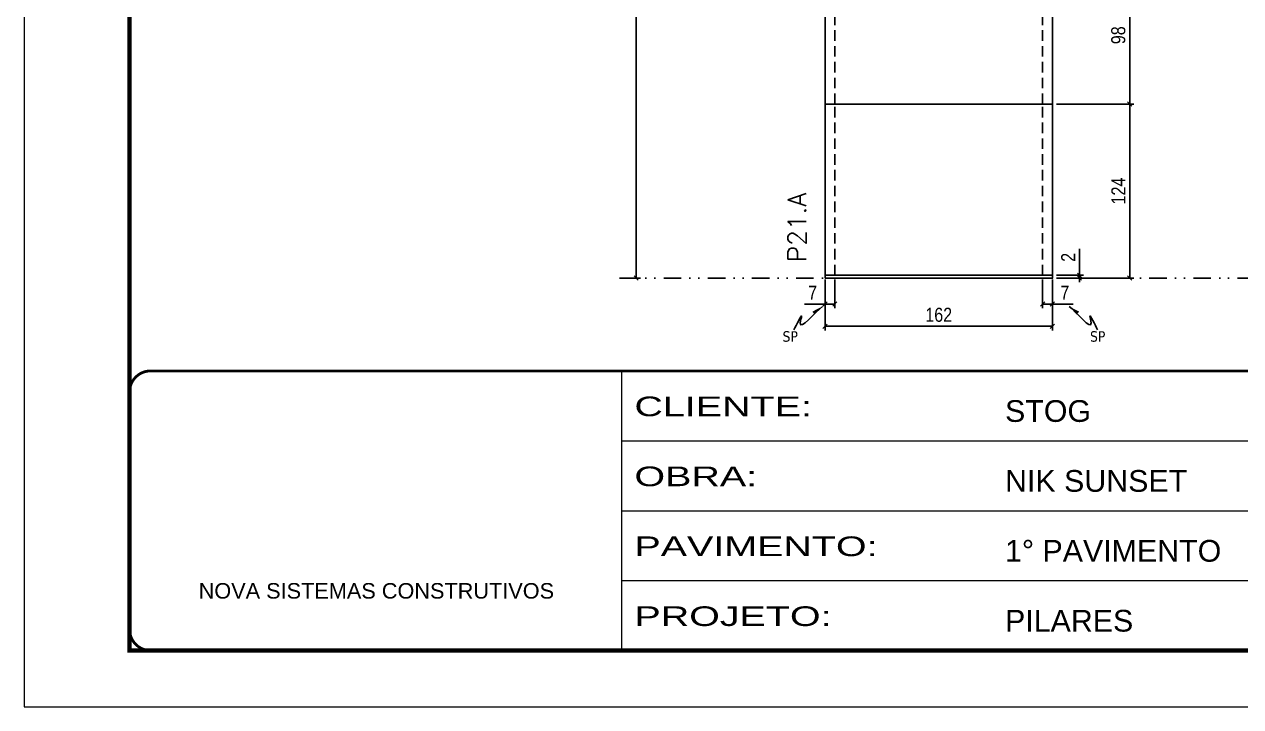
# Model space of a CAD drawing. Header units: millimetres. Extents: x 787 to 8287, y -592 to 17063.
# Drawn here: x 3024 to 3891, y 5151 to 5637 of the extents above; entities that cross this region are included whole.
import ezdxf

# ---------------------------------------------------------------- set-up
doc = ezdxf.new("R2010")
doc.units = ezdxf.units.MM
for name, pattern in [('CONTINUO', [0]), ('DASHED', [0.75, 0.5, -0.25]), ('DIVIDE2', [0.625, 0.25, -0.125, 0, -0.125, 0, -0.125]), ('HIDDEN', [0.375, 0.25, -0.125])]:
    doc.linetypes.add(name, pattern=pattern)
for name, color, linetype in [('COTA', 241, 'Continuous'), ('Nível', 160, 'Continuous'), ('Painéis', 200, 'Continuous'), ('Sarrafo de Pressão', 42, 'HIDDEN'), ('texto', 7, 'Continuous')]:
    doc.layers.add(name, color=color, linetype=linetype)
for name, color, linetype, lineweight in [('Folhas', 255, 'Continuous', 9), ('SARRAFO DE PRESSAO', 251, 'DASHED', 9), ('Texto Seção', 7, 'Continuous', 15)]:
    doc.layers.add(name, color=color, linetype=linetype, lineweight=lineweight)
doc.styles.add('ARIAL', font='arial.ttf')
doc.styles.add('COTA TECNICA', font='techl___.ttf', dxfattribs={"height": 10})
doc.styles.add('COTA TECNICA-50', font='techl___.ttf', dxfattribs={"height": 10})
doc.styles.add('REGUA-120', font='ROMANS.shx', dxfattribs={"height": 15})
doc.styles.get("Standard").update_dxf_attribs({"font": 'arial.ttf'})
doc.styles.add('Tecnologia', font='')
doc.styles.get('Tecnologia').set_extended_font_data('Forgotten Futurist')
doc.dimstyles.new('COTA PAINEL-50', dxfattribs={"dimtxt": 10, "dimasz": 3, "dimexe": 3, "dimexo": 3, "dimgap": 3, "dimtad": 1, "dimdec": 1, "dimzin": 12, "dimdsep": 46, "dimtxsty": 'COTA TECNICA-50', "dimblk1": 'OBLIQUE', "dimblk2": 'OBLIQUE', "dimsah": 1, "dimcen": 0.9, "dimclrd": 4, "dimclre": 4, "dimclrt": 240, "dimadec": 1, "dimazin": 3, "dimtfac": 1, "dimtdec": 1, "dimtmove": 0, "dimatfit": 3, "dimfxl": 0, "dimtolj": 1, "dimtzin": 12, "dimarcsym": 0})
doc.dimstyles.new('PAINEL', dxfattribs={"dimtxt": 10, "dimasz": 3, "dimexe": 3, "dimexo": 3, "dimgap": 3, "dimtad": 1, "dimdec": 1, "dimzin": 12, "dimdsep": 46, "dimtxsty": 'COTA TECNICA', "dimblk1": 'OBLIQUE', "dimblk2": 'OBLIQUE', "dimsah": 1, "dimcen": 0.9, "dimclrd": 4, "dimclre": 4, "dimclrt": 240, "dimadec": 1, "dimazin": 3, "dimtfac": 1, "dimtdec": 1, "dimtmove": 0, "dimatfit": 3, "dimfxl": 0, "dimtolj": 1, "dimtzin": 12, "dimarcsym": 0})
doc.dimstyles.get("Standard").update_dxf_attribs({"dimtxt": 0.18, "dimasz": 0.18, "dimexe": 0.18, "dimexo": 0.0625, "dimgap": 0.09, "dimtad": 0, "dimtih": 1, "dimtoh": 1, "dimdec": 4, "dimzin": 0, "dimdsep": 46, "dimtxsty": 'Standard', "dimcen": 0.09, "dimadec": 0, "dimazin": 0, "dimtfac": 1, "dimtdec": 4, "dimtofl": 0, "dimtmove": 0, "dimatfit": 3, "dimfxl": 0, "dimtolj": 1, "dimtzin": 0, "dimarcsym": 0})

# ---------------------------------------------------------------- blocks, each defined once
blk = doc.blocks.new('9999999999')
at = {"color": 30, "linetype": 'CONTINUO'}
for p, q in [((98564.56, 34230.21), (98564.56, 34429.45)), ((98564.56, 34379.64), (99583.98, 34379.64)), ((98564.56, 34329.83), (99487.98, 34329.83)), ((98564.56, 34280.02), (99487.98, 34280.02))]:
    blk.add_line(p, q, dxfattribs=at)
at = {"color": 30, "linetype": 'CONTINUO', "const_width": 2}
blk.add_lwpolyline([(99583.98, 34230.21), (99583.98, 34414.45, 0.414214), (99568.98, 34429.45), (98228.98, 34429.45, 0.414214), (98213.98, 34414.45), (98213.98, 34245.21, 0.414214), (98228.98, 34230.21), (99583.98, 34230.21)], format="xyb", dxfattribs=at)
at = {"layer": 'Folhas'}
blk.add_lwpolyline([(98138.98, 34190.21), (99623.98, 34190.21), (99623.98, 35240.21), (98138.98, 35240.21)], close=True, dxfattribs=at)
at = {"layer": 'Folhas', "color": 30, "const_width": 3}
blk.add_lwpolyline([(98213.98, 34230.21), (99583.98, 34230.21), (99583.98, 35200.21), (98213.98, 35200.21)], close=True, dxfattribs=at)
at = {"color": 7, "linetype": 'Continuous', "ltscale": 5, "style": 'ARIAL'}
for s, height, p in [('STOG', 15.483, (98837.68, 34393.13)), ('NIK SUNSET', 15.483, (98837.68, 34343.32)), ('1° PAVIMENTO', 15.4829, (98837.68, 34293.51)), ('NOVA SISTEMAS CONSTRUTIVOS', 11.0592, (98263.19, 34267.21)), ('PILARES', 15.483, (98837.68, 34243.7))]:
    blk.add_text(s, height=height, dxfattribs=at).set_placement(p)
at = {"layer": 'Folhas', "color": 7, "style": 'Tecnologia', "width": 1.5}
for s, p in [('CLIENTE:', (98573.65, 34397.17)), ('OBRA:', (98573.65, 34347.31)), ('PAVIMENTO:', (98573.65, 34297.5)), ('PROJETO:', (98573.65, 34247.69))]:
    blk.add_text(s, height=14, dxfattribs=at).set_placement(p)
blk = doc.blocks.new('_Oblique')
at = {"color": 0, "linetype": 'ByBlock', "lineweight": -2}
blk.add_line((-0.5, -0.5), (0.5, 0.5), dxfattribs=at)
blk = doc.blocks.new('*D1298')
at = {"layer": 'COTA', "color": 4, "lineweight": -2}
for p, q in [((3451.04, 5879.68), (3462.89, 5879.68)), ((3459.89, 5456.68), (3459.89, 5879.68)), ((3451.04, 5456.68), (3462.89, 5456.68))]:
    blk.add_line(p, q, dxfattribs=at)
at = {"layer": 'Defpoints', "color": 0}
for p in [(3448.04, 5879.68), (3459.89, 5879.68), (3448.04, 5456.68)]:
    blk.add_point(p, dxfattribs=at)
at = {"layer": 'COTA', "color": 4, "lineweight": -2, "xscale": 3, "yscale": 3, "zscale": 3}
for p, rotation in [((3459.89, 5879.68), 90), ((3459.89, 5456.68), 270)]:
    blk.add_blockref('_Oblique', p, dxfattribs=dict(at, rotation=rotation))
at = {"layer": 'COTA', "color": 240, "insert": (3451.68, 5668.18), "char_height": 10, "attachment_point": 5, "rotation": 90, "style": 'COTA TECNICA-50'}
blk.add_mtext('\\A1;423', dxfattribs=at)
blk = doc.blocks.new('*D548')
at = {"layer": 'COTA', "color": 4, "lineweight": -2}
for p, q in [((3594.45, 5455.68), (3594.45, 5419.32)), ((3756.45, 5455.68), (3756.45, 5419.32)), ((3756.45, 5422.32), (3594.45, 5422.32))]:
    blk.add_line(p, q, dxfattribs=at)
at = {"layer": 'Defpoints', "color": 0}
for p in [(3594.45, 5458.68), (3756.45, 5458.68), (3594.45, 5422.32)]:
    blk.add_point(p, dxfattribs=at)
at = {"layer": 'COTA', "color": 4, "lineweight": -2, "xscale": 3, "yscale": 3, "zscale": 3, "rotation": 180}
blk.add_blockref('_Oblique', (3594.45, 5422.32), dxfattribs=at)
at = {"layer": 'COTA', "color": 4, "lineweight": -2, "xscale": 3, "yscale": 3, "zscale": 3}
blk.add_blockref('_Oblique', (3756.45, 5422.32), dxfattribs=at)
at = {"layer": 'COTA', "color": 240, "insert": (3675.45, 5430.42), "char_height": 10, "attachment_point": 5, "style": 'COTA TECNICA'}
blk.add_mtext('\\A1;162', dxfattribs=at)
blk = doc.blocks.new('*D549')
at = {"layer": 'COTA', "color": 4, "lineweight": -2}
for p, q in [((3749.45, 5455.68), (3749.45, 5435.17)), ((3756.45, 5453.68), (3756.45, 5435.17)), ((3749.45, 5438.17), (3756.45, 5438.17)), ((3756.45, 5438.17), (3771.18, 5438.17))]:
    blk.add_line(p, q, dxfattribs=at)
at = {"layer": 'Defpoints', "color": 0}
for p in [(3749.45, 5458.68), (3756.45, 5456.68), (3756.45, 5438.17)]:
    blk.add_point(p, dxfattribs=at)
at = {"layer": 'COTA', "color": 4, "lineweight": -2, "xscale": 3, "yscale": 3, "zscale": 3, "rotation": 180}
blk.add_blockref('_Oblique', (3749.45, 5438.17), dxfattribs=at)
at = {"layer": 'COTA', "color": 4, "lineweight": -2, "xscale": 3, "yscale": 3, "zscale": 3}
blk.add_blockref('_Oblique', (3756.45, 5438.17), dxfattribs=at)
at = {"layer": 'COTA', "color": 240, "insert": (3765.31, 5446.24), "char_height": 10, "attachment_point": 5, "style": 'COTA TECNICA-50'}
blk.add_mtext('\\A1;7', dxfattribs=at)
blk = doc.blocks.new('*D550')
at = {"layer": 'COTA', "color": 4, "lineweight": -2}
for p, q in [((3594.45, 5453.68), (3594.45, 5435.17)), ((3601.45, 5455.68), (3601.45, 5435.17)), ((3594.45, 5438.17), (3579.72, 5438.17)), ((3601.45, 5438.17), (3594.45, 5438.17))]:
    blk.add_line(p, q, dxfattribs=at)
at = {"layer": 'Defpoints', "color": 0}
for p in [(3594.45, 5456.68), (3601.45, 5458.68), (3594.45, 5438.17)]:
    blk.add_point(p, dxfattribs=at)
at = {"layer": 'COTA', "color": 4, "lineweight": -2, "xscale": 3, "yscale": 3, "zscale": 3, "rotation": 180}
blk.add_blockref('_Oblique', (3594.45, 5438.17), dxfattribs=at)
at = {"layer": 'COTA', "color": 4, "lineweight": -2, "xscale": 3, "yscale": 3, "zscale": 3}
blk.add_blockref('_Oblique', (3601.45, 5438.17), dxfattribs=at)
at = {"layer": 'COTA', "color": 240, "insert": (3585.58, 5446.24), "char_height": 10, "attachment_point": 5, "style": 'COTA TECNICA-50'}
blk.add_mtext('\\A1;7', dxfattribs=at)
blk = doc.blocks.new('*D551')
at = {"layer": 'COTA', "color": 4, "linetype": 'ByBlock', "lineweight": -2}
for p, q in [((3759.45, 5580.68), (3814.53, 5580.68)), ((3811.53, 5456.68), (3811.53, 5580.68)), ((3759.45, 5456.68), (3814.53, 5456.68))]:
    blk.add_line(p, q, dxfattribs=at)
at = {"layer": 'Defpoints', "color": 0, "linetype": 'ByBlock'}
for p in [(3756.45, 5580.68), (3811.53, 5580.68), (3756.45, 5456.68)]:
    blk.add_point(p, dxfattribs=at)
at = {"layer": 'COTA', "color": 4, "linetype": 'ByBlock', "lineweight": -2, "xscale": 3, "yscale": 3, "zscale": 3}
for p, rotation in [((3811.53, 5580.68), 90), ((3811.53, 5456.68), 270)]:
    blk.add_blockref('_Oblique', p, dxfattribs=dict(at, rotation=rotation))
at = {"layer": 'COTA', "color": 240, "linetype": 'ByBlock', "insert": (3803.46, 5518.68), "char_height": 10, "attachment_point": 5, "rotation": 90, "style": 'COTA TECNICA'}
blk.add_mtext('\\A1;124', dxfattribs=at)
blk = doc.blocks.new('*D552')
at = {"layer": 'COTA', "color": 4, "lineweight": -2}
for p, q in [((3775.71, 5458.68), (3775.71, 5477.48)), ((3759.45, 5458.68), (3778.71, 5458.68)), ((3759.45, 5456.68), (3778.71, 5456.68)), ((3775.71, 5456.68), (3775.71, 5458.68)), ((3775.71, 5456.68), (3775.71, 5453.68))]:
    blk.add_line(p, q, dxfattribs=at)
at = {"layer": 'Defpoints', "color": 0}
for p in [(3756.45, 5458.68), (3756.45, 5456.68), (3775.71, 5456.68)]:
    blk.add_point(p, dxfattribs=at)
at = {"layer": 'COTA', "color": 4, "lineweight": -2, "xscale": 3, "yscale": 3, "zscale": 3}
for p, rotation in [((3775.71, 5458.68), 270), ((3775.71, 5456.68), 90)]:
    blk.add_blockref('_Oblique', p, dxfattribs=dict(at, rotation=rotation))
at = {"layer": 'COTA', "color": 240, "insert": (3767.71, 5471.42), "char_height": 10, "attachment_point": 5, "rotation": 90, "style": 'COTA TECNICA-50'}
blk.add_mtext('\\A1;2', dxfattribs=at)
blk = doc.blocks.new('*D553')
at = {"layer": 'COTA', "color": 4, "linetype": 'ByBlock', "lineweight": -2}
for p, q in [((3759.45, 5580.68), (3814.53, 5580.68)), ((3811.53, 5456.68), (3811.53, 5580.68)), ((3759.45, 5456.68), (3814.53, 5456.68))]:
    blk.add_line(p, q, dxfattribs=at)
at = {"layer": 'Defpoints', "color": 0, "linetype": 'ByBlock'}
for p in [(3756.45, 5580.68), (3811.53, 5580.68), (3756.45, 5456.68)]:
    blk.add_point(p, dxfattribs=at)
at = {"layer": 'COTA', "color": 4, "linetype": 'ByBlock', "lineweight": -2, "xscale": 3, "yscale": 3, "zscale": 3}
for p, rotation in [((3811.53, 5580.68), 90), ((3811.53, 5456.68), 270)]:
    blk.add_blockref('_Oblique', p, dxfattribs=dict(at, rotation=rotation))
at = {"layer": 'COTA', "color": 240, "linetype": 'ByBlock', "insert": (3803.46, 5518.68), "char_height": 10, "attachment_point": 5, "rotation": 90, "style": 'COTA TECNICA'}
blk.add_mtext('\\A1;124', dxfattribs=at)
blk = doc.blocks.new('*D554')
at = {"layer": 'COTA', "color": 4, "lineweight": -2}
for p, q in [((3759.45, 5678.68), (3814.53, 5678.68)), ((3811.53, 5580.68), (3811.53, 5678.68)), ((3759.45, 5580.68), (3814.53, 5580.68))]:
    blk.add_line(p, q, dxfattribs=at)
at = {"layer": 'Defpoints', "color": 0}
for p in [(3756.45, 5678.68), (3811.53, 5678.68), (3756.45, 5580.68)]:
    blk.add_point(p, dxfattribs=at)
at = {"layer": 'COTA', "color": 4, "lineweight": -2, "xscale": 3, "yscale": 3, "zscale": 3}
for p, rotation in [((3811.53, 5678.68), 90), ((3811.53, 5580.68), 270)]:
    blk.add_blockref('_Oblique', p, dxfattribs=dict(at, rotation=rotation))
at = {"layer": 'COTA', "color": 240, "insert": (3803.43, 5629.68), "char_height": 10, "attachment_point": 5, "rotation": 90, "style": 'COTA TECNICA-50'}
blk.add_mtext('\\A1;98', dxfattribs=at)

msp = doc.modelspace()

# ---------------------------------------------------------------- linework, layer by layer
at = {"layer": 'Nível', "color": 4, "linetype": 'DIVIDE2', "ltscale": 50}
msp.add_line((3448.04, 5456.68), (4469, 5456.68), dxfattribs=at)
at = {"layer": 'Painéis'}
for points in [[(3594.45, 5678.68), (3756.45, 5678.68), (3756.45, 5580.68), (3594.45, 5580.68)], [(3594.45, 5580.68), (3756.45, 5580.68), (3756.45, 5458.68), (3594.45, 5458.68)], [(3594.45, 5456.68), (3756.45, 5456.68), (3756.45, 5458.68), (3594.45, 5458.68)]]:
    msp.add_lwpolyline(points, close=True, dxfattribs=at)
at = {"layer": 'Sarrafo de Pressão', "ltscale": 30}
for p, q in [((3601.45, 5580.68), (3601.45, 5678.68)), ((3749.45, 5580.68), (3749.45, 5678.68)), ((3601.45, 5458.68), (3601.45, 5580.68)), ((3749.45, 5458.68), (3749.45, 5580.68))]:
    msp.add_line(p, q, dxfattribs=at)

# ---------------------------------------------------------------- block references
at = {"layer": 'SARRAFO DE PRESSAO', "color": 6, "linetype": 'ByBlock'}
msp.add_blockref('9999999999', (-95114.98, -29038.94), dxfattribs=at)

# ---------------------------------------------------------------- texts
at = {"layer": 'texto', "color": 0, "char_height": 7.5, "attachment_point": 5}
for insert in [(3569.67, 5415), (3788.7, 5415)]:
    msp.add_mtext('{\\fTahoma|b0|i0|c0|p34;\\C4;SP}', dxfattribs=dict(at, insert=insert))
at = {"layer": 'Texto Seção', "insert": (3580.98, 5467.93), "char_height": 13, "width": 285.3299, "attachment_point": 7, "rotation": 90, "style": 'REGUA-120'}
msp.add_mtext('P21.A', dxfattribs=at)

# ---------------------------------------------------------------- dimensions: what is measured, and where the dimension line sits
at = {"layer": 'COTA'}
for base, p1, p2, angle, picture, middle in [((3459.89, 5879.68), (3448.04, 5456.68), (3448.04, 5879.68), 90, '*D1298', (3451.68, 5668.18)), ((3811.53, 5678.68), (3756.45, 5580.68), (3756.45, 5678.68), 90, '*D554', (3803.43, 5629.68)), ((3594.45, 5438.17), (3601.45, 5458.68), (3594.45, 5456.68), 180, '*D550', (3585.58, 5446.24))]:
    dim = msp.add_linear_dim(base=base, p1=p1, p2=p2, angle=angle, dimstyle='COTA PAINEL-50', dxfattribs=at)
    dim.commit()
    dim.dimension.update_dxf_attribs({"geometry": picture, "text_midpoint": middle})
at = {"layer": 'COTA', "linetype": 'ByBlock'}
for picture in ['*D551', '*D553']:
    dim = msp.add_aligned_dim(p1=(3756.45, 5456.68), p2=(3756.45, 5580.68), distance=-55.08, dimstyle='PAINEL', dxfattribs=at)
    dim.commit()
    dim.dimension.update_dxf_attribs({"geometry": picture, "text_midpoint": (3803.46, 5518.68)})
at = {"layer": 'COTA'}
dim = msp.add_linear_dim(base=(3775.71, 5456.68), p1=(3756.45, 5458.68), p2=(3756.45, 5456.68), angle=90, dimstyle='COTA PAINEL-50', dxfattribs=at)
dim.commit()
dim.dimension.update_dxf_attribs({"geometry": '*D552', "text_midpoint": (3775.71, 5471.42), "dimtype": 160})
dim = msp.add_linear_dim(base=(3594.45, 5422.32), p1=(3756.45, 5458.68), p2=(3594.45, 5458.68), angle=180, dimstyle='PAINEL', override={"dimarcsym": 2}, dxfattribs=at)
dim.commit()
dim.dimension.update_dxf_attribs({"geometry": '*D548', "text_midpoint": (3675.45, 5430.42)})
dim = msp.add_linear_dim(base=(3756.45, 5438.17), p1=(3749.45, 5458.68), p2=(3756.45, 5456.68), dimstyle='COTA PAINEL-50', dxfattribs=at)
dim.commit()
dim.dimension.update_dxf_attribs({"geometry": '*D549', "text_midpoint": (3765.31, 5446.24)})

# ---------------------------------------------------------------- leaders
at = {"layer": 'COTA', "path_type": 1}
for points in [[(3592.62, 5436.5), (3576.83, 5424.66), (3577.76, 5429.47), (3572.21, 5419.69)], [(3768.28, 5436.5), (3784.06, 5424.66), (3783.14, 5429.47), (3788.69, 5419.69)]]:
    msp.add_leader(points, dimstyle='Standard', override={"dimasz": 8}, dxfattribs=at)

doc.saveas('drawing.dxf')
